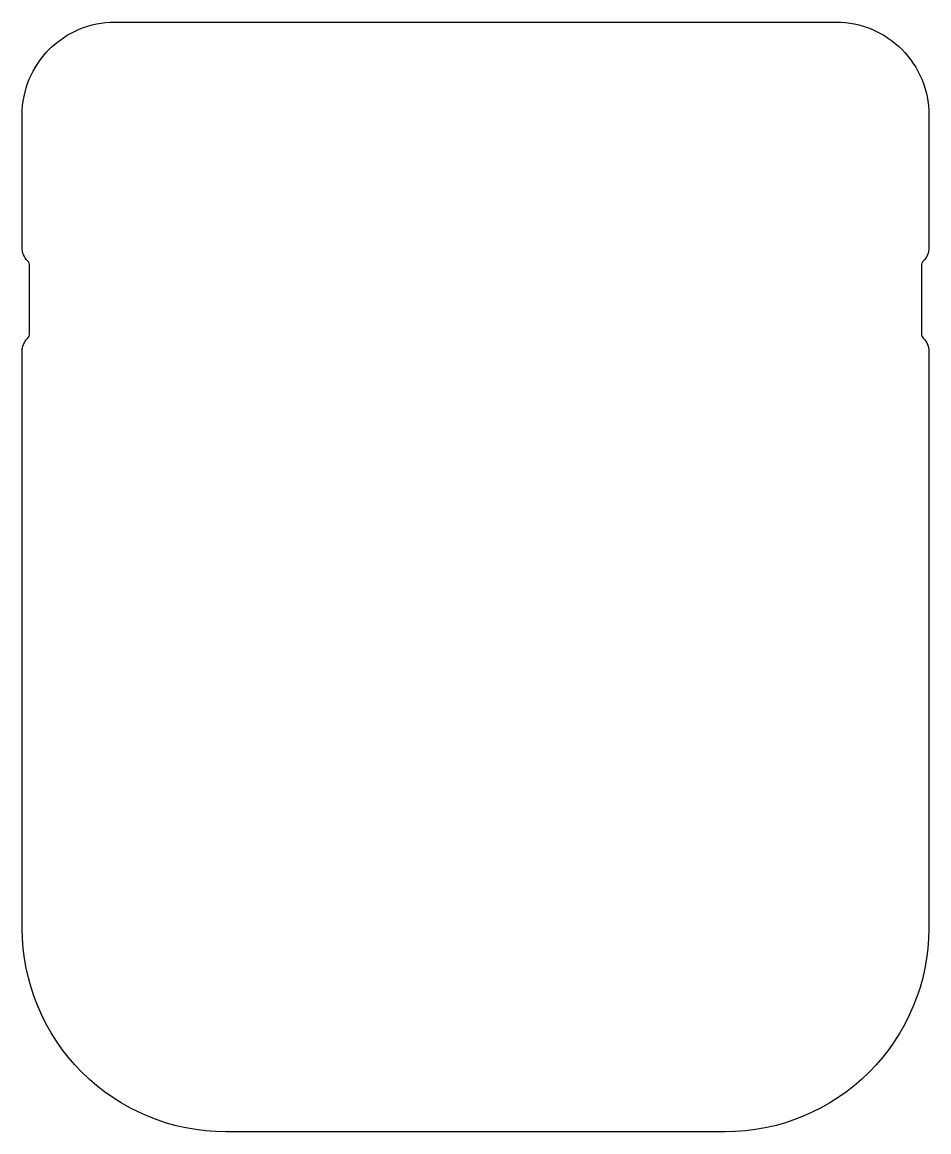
# Model space of a CAD drawing. Header units: millimetres. Extents: x 36 to 281, y 0 to 300.
import ezdxf

# ---------------------------------------------------------------- set-up
doc = ezdxf.new("R2010")
doc.units = ezdxf.units.MM
doc.layers.get('0').update_dxf_attribs({"linetype": 'CONTINUOUS'})

msp = doc.modelspace()

# ---------------------------------------------------------------- linework, layer by layer
msp.add_lwpolyline([(91.31, 0, -0.414214), (36.31, 55), (36.31, 211, -0.196262), (37.74, 214.5, 0.196262), (38.31, 215.9), (38.31, 234.1, 0.196262), (37.74, 235.5, -0.196262), (36.31, 239), (36.31, 275, -0.414214), (61.31, 300), (256.31, 300, -0.414214), (281.31, 275), (281.31, 239, -0.196262), (279.88, 235.5, 0.196262), (279.31, 234.1), (279.31, 215.9, 0.196262), (279.88, 214.5, -0.196262), (281.31, 211), (281.31, 55, -0.414214), (226.31, 0)], format="xyb", close=True)

doc.saveas('drawing.dxf')
